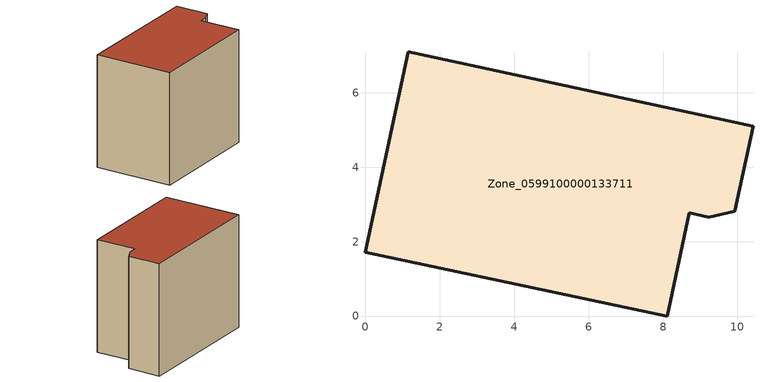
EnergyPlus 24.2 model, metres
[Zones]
Zone_0599100000133711
 floor ground (C_G): 0,1.72 1.15,7.1 10.42,5.1 9.93,2.82 9.23,2.66 8.71,2.78 8.11,0 z0
 wall outside (C_F): 1.15,7.1 0,1.72 8.11,0 8.71,2.78 9.23,2.66 9.93,2.82 10.42,5.1 1.15,7.1 z0:7.81
 roof outside (C_R): 9.23,2.66 9.93,2.82 10.42,5.1 1.15,7.1 0,1.72 8.11,0 8.71,2.78 z7.81
[BUILDING]
Pand.0599100000133711: North Axis=0; Terrain=City; Loads Convergence Tolerance Value=0.04; Temperature Convergence Tolerance Value=0.4; Solar Distribution=FullExterior; Maximum Number of Warmup Days=25; Minimum Number of Warmup Days=1
[Site:Location]
Rotterdam.The.Hague.AP_ZH_NLD Design_Conditions: Latitude=51.96; Longitude=4.45; Time Zone=1; Elevation=-4.5
[SITE:GROUNDTEMPERATURE:BUILDINGSURFACE]
18, 18, 18, 18, 18, 18, 18, 18, 18, 18, 18, 18
[MATERIAL] Thermal Absorptance=0.9; Solar Absorptance=0.7; Visible Absorptance=0.7
Name | Roughness | Thickness | Conductivity | Density | Specific Heat
G.TI.1975-1991 | MediumSmooth | 0.15 | 0.288461 | 540 | 1210
F.TI.1975-1991 | Rough | 0.3 | 0.230769 | 1920 | 840
R.TI.1975-1991 | MediumRough | 0.2 | 0.153846 | 1500 | 1000
[CONSTRUCTION]
C_G: G.TI.1975-1991
C_F: F.TI.1975-1991
C_R: R.TI.1975-1991
[ZONE]
Zone_0599100000133711: Type=1; Multiplier=1; Ceiling Height=Autocalculate; Volume=Autocalculate; Floor Area=autocalculate; Part of Total Floor Area=Yes
[ZONEINFILTRATION:DESIGNFLOWRATE]
Infil_Zone_0599100000133711: Zone or ZoneList or Space or SpaceList=Zone_0599100000133711; Schedule=AlwaysOn; Design Flow Rate Calculation Method=Flow/Area; Flow Rate per Floor Area=0.003; Constant Term Coefficient=1; Temperature Term Coefficient=0; Velocity Term Coefficient=0; Velocity Squared Term Coefficient=0
[HVACTEMPLATE:ZONE:IDEALLOADSAIRSYSTEM]
Zone_0599100000133711: Maximum Heating Supply Air Temperature=50; Minimum Cooling Supply Air Temperature=13; Maximum Heating Supply Air Humidity Ratio=0.0156; Minimum Cooling Supply Air Humidity Ratio=0.0077; Heating Limit=NoLimit; Cooling Limit=NoLimit; Dehumidification Control Type=ConstantSensibleHeatRatio; Cooling Sensible Heat Ratio=0.7; Dehumidification Setpoint=60; Humidification Control Type=None; Humidification Setpoint=30; Outdoor Air Method=None; Outdoor Air Flow Rate per Person=0.00944; Outdoor Air Flow Rate per Zone Floor Area=0; Outdoor Air Flow Rate per Zone=0; Demand Controlled Ventilation Type=None; Outdoor Air Economizer Type=NoEconomizer; Heat Recovery Type=None; Sensible Heat Recovery Effectiveness=0.7; Latent Heat Recovery Effectiveness=0.65
[ZONECONTROL:THERMOSTAT]
ThermostatControl_Zone_0599100000133711: Zone or ZoneList=Zone_0599100000133711; Control Type Schedule=DualSetpointControlType; Control 1=Thermostat_Zone_0599100000133711; Temperature Difference Between Cutout And Setpoint=0
[THERMOSTATSETPOINT:DUALSETPOINT]
Thermostat_Zone_0599100000133711: Heating Setpoint Temperature Schedule=HeatingSetpoint_Zone_0599100000133711; Cooling Setpoint Temperature Schedule=CoolingSetpoint_Zone_0599100000133711
[SCHEDULE:COMPACT]
HeatingSetpoint_Zone_0599100000133711: Through: 12/31, For: AllDays, Until: 24:00, 21
CoolingSetpoint_Zone_0599100000133711: Through: 12/31, For: AllDays, Until: 24:00, 24
DualSetpointControlType: Through: 12/31, For: AllDays, Until: 24:00, 4
AlwaysOn: Through: 12/31, For: AllDays, Until: 24:00, 1
